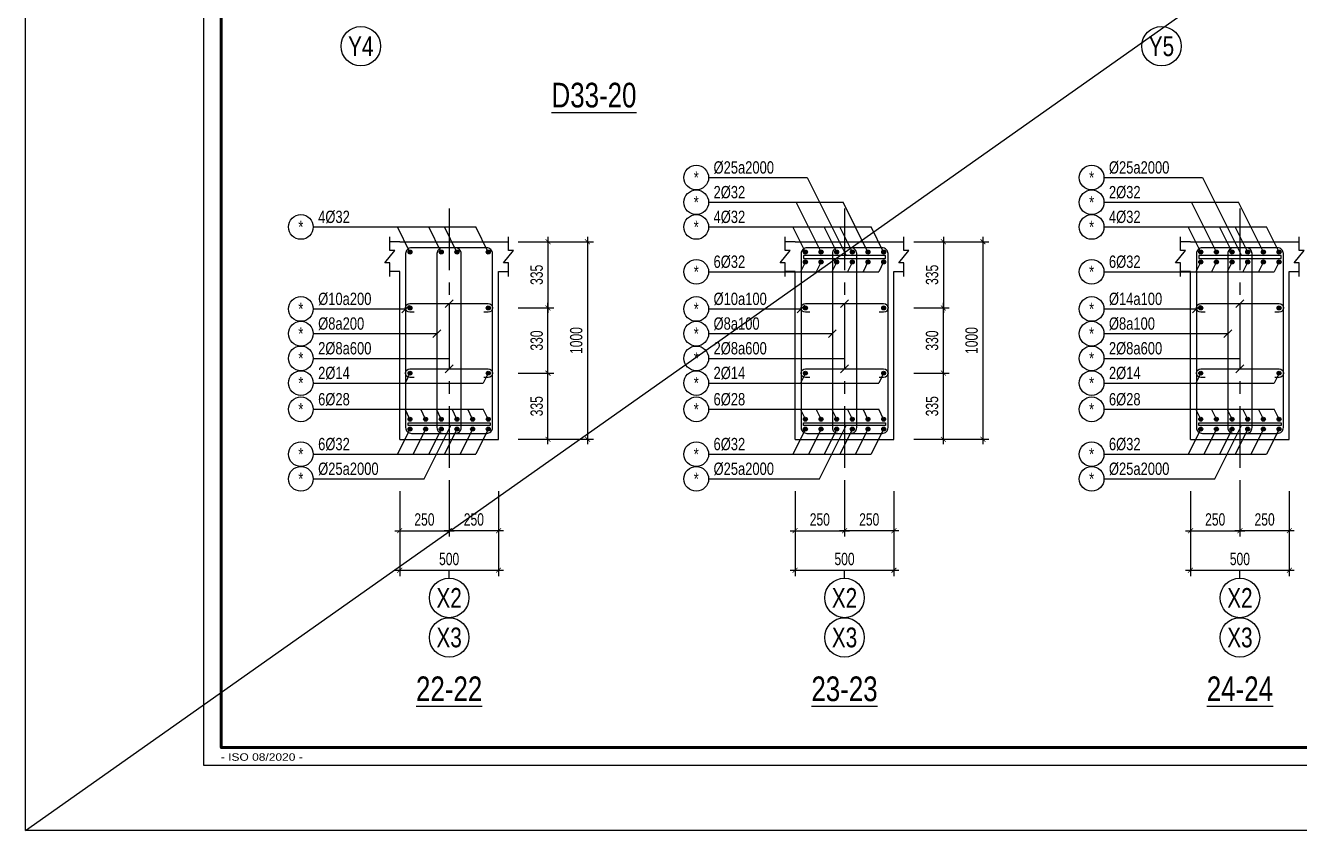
# Model space of a CAD drawing. Header units: millimetres. Extents: x -25284 to 100333, y 0 to 76881.
# Drawn here: x 0 to 12889, y 0 to 8149 of the extents above; entities that cross this region are included whole.
import ezdxf
from ezdxf.enums import TextEntityAlignment as Align

# ---------------------------------------------------------------- set-up
doc = ezdxf.new("R2010")
doc.units = ezdxf.units.MM
doc.header["$LTSCALE"] = 500
doc.header["$MEASUREMENT"] = 0
doc.linetypes.add('CENTER', pattern=[2, 1.25, -0.25, 0.25, -0.25])
for name, color, linetype in [('CDC -TEXT KHUNG', 7, 'Continuous'), ('CDC-KHUNGTEN', 7, 'Continuous'), ('KCS_AXIS_SUB', 5, 'CENTER'), ('KCS_BORDER', 3, 'Continuous'), ('KCS_CHI', 1, 'Continuous'), ('KCS_DIM', 1, 'Continuous'), ('KCS_SNODE', 6, 'Continuous'), ('KCS_STEEL', 4, 'Continuous'), ('KCS_TEXT', 2, 'Continuous'), ('KCS_TEXT_TCK', 3, 'Continuous'), ('KCS_TEXT_TK', 2, 'Continuous'), ('KCS_TEXT_TMCS', 4, 'Continuous')]:
    doc.layers.add(name, color=color, linetype=linetype)
doc.layers.add('KCS_Plotter', color=11, linetype='Continuous', plot=False)
doc.styles.add('KCS_BIGTEXT', font='arial.ttf', dxfattribs={"width": 0.75})
doc.styles.add('KCS_SMTEXT', font='arial.ttf', dxfattribs={"width": 0.7})
doc.styles.add('KT CDC', font='arial.ttf', dxfattribs={"width": 0.85, "height": 200})
doc.dimstyles.new('KCS_DIM50_25', dxfattribs={"dimtxt": 125, "dimasz": 50, "dimexe": 60, "dimexo": 0, "dimgap": 50, "dimtad": 1, "dimdec": 0, "dimlfac": 0.5, "dimzin": 13, "dimdsep": 46, "dimtxsty": 'KCS_SMTEXT', "dimblk": 'ARCHTICK', "dimblk1": 'ARCHTICK', "dimcen": 0, "dimdle": 50, "dimclrd": 1, "dimclre": 1, "dimclrt": 2, "dimadec": 0, "dimazin": 0, "dimtfac": 1, "dimtdec": 0, "dimtix": 1, "dimtmove": 2, "dimatfit": 3, "dimfxl": 1, "dimtolj": 1, "dimtzin": 13, "dimarcsym": 0})

# ---------------------------------------------------------------- blocks, each defined once
blk = doc.blocks.new('_ArchTick')
at = {"color": 0, "linetype": 'ByBlock', "const_width": 0.15}
blk.add_lwpolyline([(-0.5, -0.5), (0.5, 0.5)], dxfattribs=at)
blk = doc.blocks.new('*D577')
at = {"layer": 'Defpoints', "color": 0, "transparency": 16777216}
for p in [(3786, 3435), (4286, 3435), (4286, 3035)]:
    blk.add_point(p, dxfattribs=at)
at = {"layer": 'KCS_DIM', "color": 1, "lineweight": -2, "transparency": 16777216}
for p, q in [((3786, 3435), (3786, 2975)), ((4286, 3435), (4286, 2975)), ((3736, 3035), (4336, 3035))]:
    blk.add_line(p, q, dxfattribs=at)
at = {"layer": 'KCS_DIM', "color": 1, "lineweight": -2, "transparency": 16777216, "xscale": 50, "yscale": 50, "zscale": 50, "rotation": 180}
blk.add_blockref('_ArchTick', (3786, 3035), dxfattribs=at)
at = {"layer": 'KCS_DIM', "color": 1, "lineweight": -2, "transparency": 16777216, "xscale": 50, "yscale": 50, "zscale": 50}
blk.add_blockref('_ArchTick', (4286, 3035), dxfattribs=at)
at = {"layer": 'KCS_DIM', "color": 2, "transparency": 16777216, "insert": (4036, 3148), "char_height": 125, "attachment_point": 5, "style": 'KCS_SMTEXT'}
blk.add_mtext('\\A1;250', dxfattribs=at)
blk = doc.blocks.new('*D578')
at = {"layer": 'Defpoints', "color": 0, "transparency": 16777216}
for p in [(4286, 3435), (4786, 3435), (4286, 3035)]:
    blk.add_point(p, dxfattribs=at)
at = {"layer": 'KCS_DIM', "color": 1, "lineweight": -2, "transparency": 16777216}
for p, q in [((4286, 3435), (4286, 2975)), ((4786, 3435), (4786, 2975)), ((4836, 3035), (4236, 3035))]:
    blk.add_line(p, q, dxfattribs=at)
at = {"layer": 'KCS_DIM', "color": 1, "lineweight": -2, "transparency": 16777216, "xscale": 50, "yscale": 50, "zscale": 50, "rotation": 180}
blk.add_blockref('_ArchTick', (4286, 3035), dxfattribs=at)
at = {"layer": 'KCS_DIM', "color": 1, "lineweight": -2, "transparency": 16777216, "xscale": 50, "yscale": 50, "zscale": 50}
blk.add_blockref('_ArchTick', (4786, 3035), dxfattribs=at)
at = {"layer": 'KCS_DIM', "color": 2, "transparency": 16777216, "insert": (4536, 3148), "char_height": 125, "attachment_point": 5, "style": 'KCS_SMTEXT'}
blk.add_mtext('\\A1;250', dxfattribs=at)
blk = doc.blocks.new('*D579')
at = {"layer": 'Defpoints', "color": 0, "transparency": 16777216}
for p in [(3786, 3435), (4786, 3435), (4786, 2635)]:
    blk.add_point(p, dxfattribs=at)
at = {"layer": 'KCS_DIM', "color": 1, "lineweight": -2, "transparency": 16777216}
for p, q in [((3786, 3435), (3786, 2575)), ((4786, 3435), (4786, 2575)), ((3736, 2635), (4836, 2635))]:
    blk.add_line(p, q, dxfattribs=at)
at = {"layer": 'KCS_DIM', "color": 1, "lineweight": -2, "transparency": 16777216, "xscale": 50, "yscale": 50, "zscale": 50, "rotation": 180}
blk.add_blockref('_ArchTick', (3786, 2635), dxfattribs=at)
at = {"layer": 'KCS_DIM', "color": 1, "lineweight": -2, "transparency": 16777216, "xscale": 50, "yscale": 50, "zscale": 50}
blk.add_blockref('_ArchTick', (4786, 2635), dxfattribs=at)
at = {"layer": 'KCS_DIM', "color": 2, "transparency": 16777216, "insert": (4286, 2748), "char_height": 125, "attachment_point": 5, "style": 'KCS_SMTEXT'}
blk.add_mtext('\\A1;500', dxfattribs=at)
blk = doc.blocks.new('*D580')
at = {"layer": 'Defpoints', "color": 0, "transparency": 16777216}
for p in [(4986, 5290), (5286, 5290), (4986, 4630)]:
    blk.add_point(p, dxfattribs=at)
at = {"layer": 'KCS_DIM', "color": 1, "lineweight": -2, "transparency": 16777216}
for p, q in [((4986, 5290), (5346, 5290)), ((5286, 4580), (5286, 5340)), ((4986, 4630), (5346, 4630))]:
    blk.add_line(p, q, dxfattribs=at)
at = {"layer": 'KCS_DIM', "color": 1, "lineweight": -2, "transparency": 16777216, "xscale": 50, "yscale": 50, "zscale": 50}
for p, rotation in [((5286, 5290), 90), ((5286, 4630), 270)]:
    blk.add_blockref('_ArchTick', p, dxfattribs=dict(at, rotation=rotation))
at = {"layer": 'KCS_DIM', "color": 2, "transparency": 16777216, "insert": (5172, 4960), "char_height": 125, "attachment_point": 5, "rotation": 90, "style": 'KCS_SMTEXT'}
blk.add_mtext('\\A1;330', dxfattribs=at)
blk = doc.blocks.new('*D581')
at = {"layer": 'Defpoints', "color": 0, "transparency": 16777216}
for p in [(4986, 5960), (4986, 5290), (5286, 5290)]:
    blk.add_point(p, dxfattribs=at)
at = {"layer": 'KCS_DIM', "color": 1, "lineweight": -2, "transparency": 16777216}
for p, q in [((4986, 5960), (5346, 5960)), ((5286, 6010), (5286, 5240)), ((4986, 5290), (5346, 5290))]:
    blk.add_line(p, q, dxfattribs=at)
at = {"layer": 'KCS_DIM', "color": 1, "lineweight": -2, "transparency": 16777216, "xscale": 50, "yscale": 50, "zscale": 50}
for p, rotation in [((5286, 5960), 90), ((5286, 5290), 270)]:
    blk.add_blockref('_ArchTick', p, dxfattribs=dict(at, rotation=rotation))
at = {"layer": 'KCS_DIM', "color": 2, "transparency": 16777216, "insert": (5172, 5625), "char_height": 125, "attachment_point": 5, "rotation": 90, "style": 'KCS_SMTEXT'}
blk.add_mtext('\\A1;335', dxfattribs=at)
blk = doc.blocks.new('*D582')
at = {"layer": 'Defpoints', "color": 0, "transparency": 16777216}
for p in [(4986, 4630), (5286, 4630), (4986, 3960)]:
    blk.add_point(p, dxfattribs=at)
at = {"layer": 'KCS_DIM', "color": 1, "lineweight": -2, "transparency": 16777216}
for p, q in [((5286, 3910), (5286, 4680)), ((4986, 4630), (5346, 4630)), ((4986, 3960), (5346, 3960))]:
    blk.add_line(p, q, dxfattribs=at)
at = {"layer": 'KCS_DIM', "color": 1, "lineweight": -2, "transparency": 16777216, "xscale": 50, "yscale": 50, "zscale": 50}
for p, rotation in [((5286, 4630), 90), ((5286, 3960), 270)]:
    blk.add_blockref('_ArchTick', p, dxfattribs=dict(at, rotation=rotation))
at = {"layer": 'KCS_DIM', "color": 2, "transparency": 16777216, "insert": (5172, 4295), "char_height": 125, "attachment_point": 5, "rotation": 90, "style": 'KCS_SMTEXT'}
blk.add_mtext('\\A1;335', dxfattribs=at)
blk = doc.blocks.new('*D583')
at = {"layer": 'Defpoints', "color": 0, "transparency": 16777216}
for p in [(4986, 5960), (4986, 3960), (5686, 3960)]:
    blk.add_point(p, dxfattribs=at)
at = {"layer": 'KCS_DIM', "color": 1, "lineweight": -2, "transparency": 16777216}
for p, q in [((4986, 5960), (5746, 5960)), ((5686, 6010), (5686, 3910)), ((4986, 3960), (5746, 3960))]:
    blk.add_line(p, q, dxfattribs=at)
at = {"layer": 'KCS_DIM', "color": 1, "lineweight": -2, "transparency": 16777216, "xscale": 50, "yscale": 50, "zscale": 50}
for p, rotation in [((5686, 5960), 90), ((5686, 3960), 270)]:
    blk.add_blockref('_ArchTick', p, dxfattribs=dict(at, rotation=rotation))
at = {"layer": 'KCS_DIM', "color": 2, "transparency": 16777216, "insert": (5572, 4960), "char_height": 125, "attachment_point": 5, "rotation": 90, "style": 'KCS_SMTEXT'}
blk.add_mtext('\\A1;1000', dxfattribs=at)
blk = doc.blocks.new('KCS_SNODE')
at = {"layer": 'KCS_SNODE'}
blk.add_hatch(color=256, dxfattribs=at).paths.add_polyline_path([(-10, 0, 1), (10, 0, 1)])
blk.add_circle((0, 0), 10, dxfattribs=at)
blk = doc.blocks.new('*D584')
at = {"layer": 'Defpoints', "color": 0, "transparency": 16777216}
for p in [(7786, 3435), (8286, 3435), (8286, 3035)]:
    blk.add_point(p, dxfattribs=at)
at = {"layer": 'KCS_DIM', "color": 1, "lineweight": -2, "transparency": 16777216}
for p, q in [((7786, 3435), (7786, 2975)), ((8286, 3435), (8286, 2975)), ((7736, 3035), (8336, 3035))]:
    blk.add_line(p, q, dxfattribs=at)
at = {"layer": 'KCS_DIM', "color": 1, "lineweight": -2, "transparency": 16777216, "xscale": 50, "yscale": 50, "zscale": 50, "rotation": 180}
blk.add_blockref('_ArchTick', (7786, 3035), dxfattribs=at)
at = {"layer": 'KCS_DIM', "color": 1, "lineweight": -2, "transparency": 16777216, "xscale": 50, "yscale": 50, "zscale": 50}
blk.add_blockref('_ArchTick', (8286, 3035), dxfattribs=at)
at = {"layer": 'KCS_DIM', "color": 2, "transparency": 16777216, "insert": (8036, 3148), "char_height": 125, "attachment_point": 5, "style": 'KCS_SMTEXT'}
blk.add_mtext('\\A1;250', dxfattribs=at)
blk = doc.blocks.new('*D585')
at = {"layer": 'Defpoints', "color": 0, "transparency": 16777216}
for p in [(8286, 3435), (8786, 3435), (8286, 3035)]:
    blk.add_point(p, dxfattribs=at)
at = {"layer": 'KCS_DIM', "color": 1, "lineweight": -2, "transparency": 16777216}
for p, q in [((8286, 3435), (8286, 2975)), ((8786, 3435), (8786, 2975)), ((8836, 3035), (8236, 3035))]:
    blk.add_line(p, q, dxfattribs=at)
at = {"layer": 'KCS_DIM', "color": 1, "lineweight": -2, "transparency": 16777216, "xscale": 50, "yscale": 50, "zscale": 50, "rotation": 180}
blk.add_blockref('_ArchTick', (8286, 3035), dxfattribs=at)
at = {"layer": 'KCS_DIM', "color": 1, "lineweight": -2, "transparency": 16777216, "xscale": 50, "yscale": 50, "zscale": 50}
blk.add_blockref('_ArchTick', (8786, 3035), dxfattribs=at)
at = {"layer": 'KCS_DIM', "color": 2, "transparency": 16777216, "insert": (8536, 3148), "char_height": 125, "attachment_point": 5, "style": 'KCS_SMTEXT'}
blk.add_mtext('\\A1;250', dxfattribs=at)
blk = doc.blocks.new('*D586')
at = {"layer": 'Defpoints', "color": 0, "transparency": 16777216}
for p in [(7786, 3435), (8786, 3435), (8786, 2635)]:
    blk.add_point(p, dxfattribs=at)
at = {"layer": 'KCS_DIM', "color": 1, "lineweight": -2, "transparency": 16777216}
for p, q in [((7786, 3435), (7786, 2575)), ((8786, 3435), (8786, 2575)), ((7736, 2635), (8836, 2635))]:
    blk.add_line(p, q, dxfattribs=at)
at = {"layer": 'KCS_DIM', "color": 1, "lineweight": -2, "transparency": 16777216, "xscale": 50, "yscale": 50, "zscale": 50, "rotation": 180}
blk.add_blockref('_ArchTick', (7786, 2635), dxfattribs=at)
at = {"layer": 'KCS_DIM', "color": 1, "lineweight": -2, "transparency": 16777216, "xscale": 50, "yscale": 50, "zscale": 50}
blk.add_blockref('_ArchTick', (8786, 2635), dxfattribs=at)
at = {"layer": 'KCS_DIM', "color": 2, "transparency": 16777216, "insert": (8286, 2748), "char_height": 125, "attachment_point": 5, "style": 'KCS_SMTEXT'}
blk.add_mtext('\\A1;500', dxfattribs=at)
blk = doc.blocks.new('*D587')
at = {"layer": 'Defpoints', "color": 0, "transparency": 16777216}
for p in [(8986, 5290), (9286, 5290), (8986, 4630)]:
    blk.add_point(p, dxfattribs=at)
at = {"layer": 'KCS_DIM', "color": 1, "lineweight": -2, "transparency": 16777216}
for p, q in [((8986, 5290), (9346, 5290)), ((9286, 4580), (9286, 5340)), ((8986, 4630), (9346, 4630))]:
    blk.add_line(p, q, dxfattribs=at)
at = {"layer": 'KCS_DIM', "color": 1, "lineweight": -2, "transparency": 16777216, "xscale": 50, "yscale": 50, "zscale": 50}
for p, rotation in [((9286, 5290), 90), ((9286, 4630), 270)]:
    blk.add_blockref('_ArchTick', p, dxfattribs=dict(at, rotation=rotation))
at = {"layer": 'KCS_DIM', "color": 2, "transparency": 16777216, "insert": (9172, 4960), "char_height": 125, "attachment_point": 5, "rotation": 90, "style": 'KCS_SMTEXT'}
blk.add_mtext('\\A1;330', dxfattribs=at)
blk = doc.blocks.new('*D588')
at = {"layer": 'Defpoints', "color": 0, "transparency": 16777216}
for p in [(8986, 5960), (8986, 5290), (9286, 5290)]:
    blk.add_point(p, dxfattribs=at)
at = {"layer": 'KCS_DIM', "color": 1, "lineweight": -2, "transparency": 16777216}
for p, q in [((8986, 5960), (9346, 5960)), ((9286, 6010), (9286, 5240)), ((8986, 5290), (9346, 5290))]:
    blk.add_line(p, q, dxfattribs=at)
at = {"layer": 'KCS_DIM', "color": 1, "lineweight": -2, "transparency": 16777216, "xscale": 50, "yscale": 50, "zscale": 50}
for p, rotation in [((9286, 5960), 90), ((9286, 5290), 270)]:
    blk.add_blockref('_ArchTick', p, dxfattribs=dict(at, rotation=rotation))
at = {"layer": 'KCS_DIM', "color": 2, "transparency": 16777216, "insert": (9172, 5625), "char_height": 125, "attachment_point": 5, "rotation": 90, "style": 'KCS_SMTEXT'}
blk.add_mtext('\\A1;335', dxfattribs=at)
blk = doc.blocks.new('*D589')
at = {"layer": 'Defpoints', "color": 0, "transparency": 16777216}
for p in [(8986, 4630), (9286, 4630), (8986, 3960)]:
    blk.add_point(p, dxfattribs=at)
at = {"layer": 'KCS_DIM', "color": 1, "lineweight": -2, "transparency": 16777216}
for p, q in [((9286, 3910), (9286, 4680)), ((8986, 4630), (9346, 4630)), ((8986, 3960), (9346, 3960))]:
    blk.add_line(p, q, dxfattribs=at)
at = {"layer": 'KCS_DIM', "color": 1, "lineweight": -2, "transparency": 16777216, "xscale": 50, "yscale": 50, "zscale": 50}
for p, rotation in [((9286, 4630), 90), ((9286, 3960), 270)]:
    blk.add_blockref('_ArchTick', p, dxfattribs=dict(at, rotation=rotation))
at = {"layer": 'KCS_DIM', "color": 2, "transparency": 16777216, "insert": (9172, 4295), "char_height": 125, "attachment_point": 5, "rotation": 90, "style": 'KCS_SMTEXT'}
blk.add_mtext('\\A1;335', dxfattribs=at)
blk = doc.blocks.new('*D590')
at = {"layer": 'Defpoints', "color": 0, "transparency": 16777216}
for p in [(8986, 5960), (8986, 3960), (9686, 3960)]:
    blk.add_point(p, dxfattribs=at)
at = {"layer": 'KCS_DIM', "color": 1, "lineweight": -2, "transparency": 16777216}
for p, q in [((8986, 5960), (9746, 5960)), ((9686, 6010), (9686, 3910)), ((8986, 3960), (9746, 3960))]:
    blk.add_line(p, q, dxfattribs=at)
at = {"layer": 'KCS_DIM', "color": 1, "lineweight": -2, "transparency": 16777216, "xscale": 50, "yscale": 50, "zscale": 50}
for p, rotation in [((9686, 5960), 90), ((9686, 3960), 270)]:
    blk.add_blockref('_ArchTick', p, dxfattribs=dict(at, rotation=rotation))
at = {"layer": 'KCS_DIM', "color": 2, "transparency": 16777216, "insert": (9572, 4960), "char_height": 125, "attachment_point": 5, "rotation": 90, "style": 'KCS_SMTEXT'}
blk.add_mtext('\\A1;1000', dxfattribs=at)
blk = doc.blocks.new('*D591')
at = {"layer": 'Defpoints', "color": 0, "transparency": 16777216}
for p in [(11786, 3435), (12286, 3435), (12286, 3035)]:
    blk.add_point(p, dxfattribs=at)
at = {"layer": 'KCS_DIM', "color": 1, "lineweight": -2, "transparency": 16777216}
for p, q in [((11786, 3435), (11786, 2975)), ((12286, 3435), (12286, 2975)), ((11736, 3035), (12336, 3035))]:
    blk.add_line(p, q, dxfattribs=at)
at = {"layer": 'KCS_DIM', "color": 1, "lineweight": -2, "transparency": 16777216, "xscale": 50, "yscale": 50, "zscale": 50, "rotation": 180}
blk.add_blockref('_ArchTick', (11786, 3035), dxfattribs=at)
at = {"layer": 'KCS_DIM', "color": 1, "lineweight": -2, "transparency": 16777216, "xscale": 50, "yscale": 50, "zscale": 50}
blk.add_blockref('_ArchTick', (12286, 3035), dxfattribs=at)
at = {"layer": 'KCS_DIM', "color": 2, "transparency": 16777216, "insert": (12036, 3148), "char_height": 125, "attachment_point": 5, "style": 'KCS_SMTEXT'}
blk.add_mtext('\\A1;250', dxfattribs=at)
blk = doc.blocks.new('*D592')
at = {"layer": 'Defpoints', "color": 0, "transparency": 16777216}
for p in [(12286, 3435), (12786, 3435), (12286, 3035)]:
    blk.add_point(p, dxfattribs=at)
at = {"layer": 'KCS_DIM', "color": 1, "lineweight": -2, "transparency": 16777216}
for p, q in [((12286, 3435), (12286, 2975)), ((12786, 3435), (12786, 2975)), ((12836, 3035), (12236, 3035))]:
    blk.add_line(p, q, dxfattribs=at)
at = {"layer": 'KCS_DIM', "color": 1, "lineweight": -2, "transparency": 16777216, "xscale": 50, "yscale": 50, "zscale": 50, "rotation": 180}
blk.add_blockref('_ArchTick', (12286, 3035), dxfattribs=at)
at = {"layer": 'KCS_DIM', "color": 1, "lineweight": -2, "transparency": 16777216, "xscale": 50, "yscale": 50, "zscale": 50}
blk.add_blockref('_ArchTick', (12786, 3035), dxfattribs=at)
at = {"layer": 'KCS_DIM', "color": 2, "transparency": 16777216, "insert": (12536, 3148), "char_height": 125, "attachment_point": 5, "style": 'KCS_SMTEXT'}
blk.add_mtext('\\A1;250', dxfattribs=at)
blk = doc.blocks.new('*D593')
at = {"layer": 'Defpoints', "color": 0, "transparency": 16777216}
for p in [(11786, 3435), (12786, 3435), (12786, 2635)]:
    blk.add_point(p, dxfattribs=at)
at = {"layer": 'KCS_DIM', "color": 1, "lineweight": -2, "transparency": 16777216}
for p, q in [((11786, 3435), (11786, 2575)), ((12786, 3435), (12786, 2575)), ((11736, 2635), (12836, 2635))]:
    blk.add_line(p, q, dxfattribs=at)
at = {"layer": 'KCS_DIM', "color": 1, "lineweight": -2, "transparency": 16777216, "xscale": 50, "yscale": 50, "zscale": 50, "rotation": 180}
blk.add_blockref('_ArchTick', (11786, 2635), dxfattribs=at)
at = {"layer": 'KCS_DIM', "color": 1, "lineweight": -2, "transparency": 16777216, "xscale": 50, "yscale": 50, "zscale": 50}
blk.add_blockref('_ArchTick', (12786, 2635), dxfattribs=at)
at = {"layer": 'KCS_DIM', "color": 2, "transparency": 16777216, "insert": (12286, 2748), "char_height": 125, "attachment_point": 5, "style": 'KCS_SMTEXT'}
blk.add_mtext('\\A1;500', dxfattribs=at)
blk = doc.blocks.new('Khung tên chuẩn')
at = {"layer": 'CDC-KHUNGTEN', "color": 8}
blk.add_lwpolyline([(75096, 1100), (83000, 1100), (83000, 58300), (3000, 58300), (3000, 1100), (75096, 1100)], dxfattribs=at)
at = {"layer": 'CDC-KHUNGTEN', "color": 255, "lineweight": 60}
blk.add_lwpolyline([(74900, 1400), (74900, 58000), (3300, 58000), (3300, 1400), (74900, 1400)], close=True, dxfattribs=at)
at = {"layer": 'Defpoints', "color": 1, "ltscale": 0.2}
blk.add_lwpolyline([(0, 0), (0, 59400), (84100, 59400), (84100, 0), (0, 0)], close=True, dxfattribs=at)
at = {"layer": 'CDC -TEXT KHUNG', "color": 6, "style": 'KT CDC', "width": 1.15}
blk.add_text('- ISO 08/2020 -', height=125.69, dxfattribs=at).set_placement((3294, 1177))

msp = doc.modelspace()

# ---------------------------------------------------------------- linework, layer by layer
at = {"layer": 'KCS_AXIS_SUB'}
for p, q in [((4285.9, 6297.1), (4285.9, 3434.6)), ((8285.9, 6297.1), (8285.9, 3434.6)), ((12285.9, 6297.1), (12285.9, 3434.6))]:
    msp.add_line(p, q, dxfattribs=at)
at = {"layer": 'KCS_BORDER'}
for p, q in [((3785.9, 5959.6), (3685.9, 5959.6)), ((3785.9, 5959.6), (4785.9, 5959.6)), ((4785.9, 5959.6), (4885.9, 5959.6)), ((7785.9, 5959.6), (7685.9, 5959.6)), ((7785.9, 5959.6), (8785.9, 5959.6)), ((8785.9, 5959.6), (8885.9, 5959.6)), ((11785.9, 5959.6), (11685.9, 5959.6)), ((11785.9, 5959.6), (12785.9, 5959.6)), ((12785.9, 5959.6), (12885.9, 5959.6)), ((3785.9, 5659.6), (3685.9, 5659.6)), ((3785.9, 3959.6), (3785.9, 5659.6)), ((4785.9, 3959.6), (4785.9, 5659.6)), ((4785.9, 5659.6), (4885.9, 5659.6)), ((7785.9, 5659.6), (7685.9, 5659.6)), ((7785.9, 3959.6), (7785.9, 5659.6)), ((8785.9, 3959.6), (8785.9, 5659.6)), ((8785.9, 5659.6), (8885.9, 5659.6)), ((11785.9, 5659.6), (11685.9, 5659.6)), ((11785.9, 3959.6), (11785.9, 5659.6)), ((12785.9, 3959.6), (12785.9, 5659.6)), ((12785.9, 5659.6), (12885.9, 5659.6)), ((3785.9, 3959.6), (4785.9, 3959.6)), ((7785.9, 3959.6), (8785.9, 3959.6)), ((11785.9, 3959.6), (12785.9, 3959.6))]:
    msp.add_line(p, q, dxfattribs=at)
at = {"layer": 'KCS_BORDER', "color": 1}
for points in [[(3685.9, 5609.6), (3685.9, 5747.1), (3635.9, 5747.1), (3735.9, 5872.1), (3685.9, 5872.1), (3685.9, 6009.6)], [(4885.9, 5609.6), (4885.9, 5747.1), (4835.9, 5747.1), (4935.9, 5872.1), (4885.9, 5872.1), (4885.9, 6009.6)], [(7685.9, 5609.6), (7685.9, 5747.1), (7635.9, 5747.1), (7735.9, 5872.1), (7685.9, 5872.1), (7685.9, 6009.6)], [(8885.9, 5609.6), (8885.9, 5747.1), (8835.9, 5747.1), (8935.9, 5872.1), (8885.9, 5872.1), (8885.9, 6009.6)], [(11685.9, 5609.6), (11685.9, 5747.1), (11635.9, 5747.1), (11735.9, 5872.1), (11685.9, 5872.1), (11685.9, 6009.6)], [(12885.9, 5609.6), (12885.9, 5747.1), (12835.9, 5747.1), (12935.9, 5872.1), (12885.9, 5872.1), (12885.9, 6009.6)]]:
    msp.add_lwpolyline(points, dxfattribs=at)
at = {"layer": 'KCS_CHI'}
for p, q in [((6910.9, 6609.6), (7908.9, 6609.6)), ((7908.9, 6609.6), (8303.4, 5820.6)), ((10910.9, 6609.6), (11908.9, 6609.6)), ((11908.9, 6609.6), (12303.4, 5820.6)), ((6910.9, 6359.6), (8271.5, 6359.6)), ((8048.3, 5855.6), (7796.3, 6359.6)), ((8523.5, 5855.6), (8271.5, 6359.6)), ((10910.9, 6359.6), (12271.5, 6359.6)), ((12048.3, 5855.6), (11796.3, 6359.6)), ((12523.5, 5855.6), (12271.5, 6359.6)), ((2910.9, 6109.6), (4554.9, 6109.6)), ((3889.9, 5855.6), (3762.9, 6109.6)), ((4206.7, 5855.6), (4079.7, 6109.6)), ((4365.1, 5855.6), (4238.1, 6109.6)), ((4681.9, 5855.6), (4554.9, 6109.6)), ((6910.9, 6109.6), (8554.9, 6109.6)), ((7889.9, 5855.6), (7762.9, 6109.6)), ((8206.7, 5855.6), (8079.7, 6109.6)), ((8365.1, 5855.6), (8238.1, 6109.6)), ((8681.9, 5855.6), (8554.9, 6109.6)), ((10910.9, 6109.6), (12554.9, 6109.6)), ((11889.9, 5855.6), (11762.9, 6109.6)), ((12206.7, 5855.6), (12079.7, 6109.6)), ((12365.1, 5855.6), (12238.1, 6109.6)), ((12681.9, 5855.6), (12554.9, 6109.6)), ((7889.9, 5755.6), (7839.9, 5655.6)), ((8048.3, 5755.6), (7998.3, 5655.6)), ((8206.7, 5755.6), (8156.7, 5655.6)), ((8365.1, 5755.6), (8315.1, 5655.6)), ((8523.5, 5755.6), (8473.5, 5655.6)), ((8681.9, 5755.6), (8631.9, 5655.6)), ((11889.9, 5755.6), (11839.9, 5655.6)), ((12048.3, 5755.6), (11998.3, 5655.6)), ((12206.7, 5755.6), (12156.7, 5655.6)), ((12365.1, 5755.6), (12315.1, 5655.6)), ((12523.5, 5755.6), (12473.5, 5655.6)), ((12681.9, 5755.6), (12631.9, 5655.6)), ((6910.9, 5655.6), (8631.9, 5655.6)), ((10910.9, 5655.6), (12631.9, 5655.6)), ((4285.9, 5333.6), (4285.9, 4673.6)), ((8285.9, 5333.6), (8285.9, 4673.6)), ((12285.9, 5333.6), (12285.9, 4673.6)), ((2910.9, 5279.6), (3845.9, 5279.6)), ((6910.9, 5279.6), (7845.9, 5279.6)), ((10910.9, 5279.6), (11845.9, 5279.6)), ((2910.9, 5029.6), (4162.7, 5029.6)), ((6910.9, 5029.6), (8162.7, 5029.6)), ((10910.9, 5029.6), (12162.7, 5029.6)), ((2910.9, 4779.6), (4285.9, 4779.6)), ((6910.9, 4779.6), (8285.9, 4779.6)), ((10910.9, 4779.6), (12285.9, 4779.6)), ((2910.9, 4529.6), (4631.9, 4529.6)), ((3889.9, 4629.6), (3839.9, 4529.6)), ((4681.9, 4629.6), (4631.9, 4529.6)), ((6910.9, 4529.6), (8631.9, 4529.6)), ((7889.9, 4629.6), (7839.9, 4529.6)), ((8681.9, 4629.6), (8631.9, 4529.6)), ((10910.9, 4529.6), (12631.9, 4529.6)), ((11889.9, 4629.6), (11839.9, 4529.6)), ((12681.9, 4629.6), (12631.9, 4529.6)), ((2910.9, 4263.6), (4631.9, 4263.6)), ((3889.9, 4163.6), (3839.9, 4263.6)), ((4048.3, 4163.6), (3998.3, 4263.6)), ((4206.7, 4163.6), (4156.7, 4263.6)), ((4365.1, 4163.6), (4315.1, 4263.6)), ((4523.5, 4163.6), (4473.5, 4263.6)), ((4681.9, 4163.6), (4631.9, 4263.6)), ((6910.9, 4263.6), (8631.9, 4263.6)), ((7889.9, 4163.6), (7839.9, 4263.6)), ((8048.3, 4163.6), (7998.3, 4263.6)), ((8206.7, 4163.6), (8156.7, 4263.6)), ((8365.1, 4163.6), (8315.1, 4263.6)), ((8523.5, 4163.6), (8473.5, 4263.6)), ((8681.9, 4163.6), (8631.9, 4263.6)), ((10910.9, 4263.6), (12631.9, 4263.6)), ((11889.9, 4163.6), (11839.9, 4263.6)), ((12048.3, 4163.6), (11998.3, 4263.6)), ((12206.7, 4163.6), (12156.7, 4263.6)), ((12365.1, 4163.6), (12315.1, 4263.6)), ((12523.5, 4163.6), (12473.5, 4263.6)), ((12681.9, 4163.6), (12631.9, 4263.6)), ((3889.9, 4063.6), (3762.9, 3809.6)), ((4048.3, 4063.6), (3921.3, 3809.6)), ((4033.9, 3559.6), (4303.4, 4098.6)), ((4206.7, 4063.6), (4079.7, 3809.6)), ((4365.1, 4063.6), (4238.1, 3809.6)), ((4523.5, 4063.6), (4396.5, 3809.6)), ((4681.9, 4063.6), (4554.9, 3809.6)), ((7889.9, 4063.6), (7762.9, 3809.6)), ((8048.3, 4063.6), (7921.3, 3809.6)), ((8033.9, 3559.6), (8303.4, 4098.6)), ((8206.7, 4063.6), (8079.7, 3809.6)), ((8365.1, 4063.6), (8238.1, 3809.6)), ((8523.5, 4063.6), (8396.5, 3809.6)), ((8681.9, 4063.6), (8554.9, 3809.6)), ((11889.9, 4063.6), (11762.9, 3809.6)), ((12048.3, 4063.6), (11921.3, 3809.6)), ((12033.9, 3559.6), (12303.4, 4098.6)), ((12206.7, 4063.6), (12079.7, 3809.6)), ((12365.1, 4063.6), (12238.1, 3809.6)), ((12523.5, 4063.6), (12396.5, 3809.6)), ((12681.9, 4063.6), (12554.9, 3809.6)), ((2910.9, 3809.6), (4554.9, 3809.6)), ((6910.9, 3809.6), (8554.9, 3809.6)), ((10910.9, 3809.6), (12554.9, 3809.6)), ((2910.9, 3559.6), (4033.9, 3559.6)), ((6910.9, 3559.6), (8033.9, 3559.6)), ((10910.9, 3559.6), (12033.9, 3559.6)), ((4285.9, 2554.6), (4285.9, 2634.6)), ((8285.9, 2554.6), (8285.9, 2634.6)), ((12285.9, 2554.6), (12285.9, 2634.6))]:
    msp.add_line(p, q, dxfattribs=at)
at = {"layer": 'KCS_CHI', "color": 3}
for p, q in [((3805.9, 5239.6), (3885.9, 5319.6)), ((4245.9, 5293.6), (4325.9, 5373.6)), ((7805.9, 5239.6), (7885.9, 5319.6)), ((8245.9, 5293.6), (8325.9, 5373.6)), ((11805.9, 5239.6), (11885.9, 5319.6)), ((12245.9, 5293.6), (12325.9, 5373.6)), ((4122.7, 4989.6), (4202.7, 5069.6)), ((8122.7, 4989.6), (8202.7, 5069.6)), ((12122.7, 4989.6), (12202.7, 5069.6)), ((4245.9, 4633.6), (4325.9, 4713.6)), ((8245.9, 4633.6), (8325.9, 4713.6)), ((12245.9, 4633.6), (12325.9, 4713.6))]:
    msp.add_line(p, q, dxfattribs=at)
at = {"layer": 'KCS_CHI'}
for centre in [(3392.3, 7939.3), (11492.3, 7939.3), (4285.9, 2354.6), (8285.9, 2354.6), (12285.9, 2354.6), (4285.9, 1954.6), (8285.9, 1954.6), (12285.9, 1954.6)]:
    msp.add_circle(centre, 200, dxfattribs=at)
at = {"layer": 'KCS_Plotter'}
msp.add_line((0, 0), (50460, 35640), dxfattribs=at)
at = {"layer": 'KCS_STEEL'}
for points in [[(3845.9, 5839.6), (3845.9, 4079.6, 0.4142136), (3905.9, 4019.6), (4665.9, 4019.6, 0.4142136), (4725.9, 4079.6), (4725.9, 5839.6, 0.4142136), (4665.9, 5899.6), (3905.9, 5899.6, 0.4142136), (3845.9, 5839.6)], [(4162.7, 5839.6), (4162.7, 4079.6, 0.4142136), (4222.7, 4019.6), (4349.1, 4019.6, 0.4142136), (4409.1, 4079.6), (4409.1, 5839.6, 0.4142136), (4349.1, 5899.6), (4222.7, 5899.6, 0.4142136), (4162.7, 5839.6)], [(7845.9, 5839.6), (7845.9, 4079.6, 0.4142136), (7905.9, 4019.6), (8665.9, 4019.6, 0.4142136), (8725.9, 4079.6), (8725.9, 5839.6, 0.4142136), (8665.9, 5899.6), (7905.9, 5899.6, 0.4142136), (7845.9, 5839.6)], [(8162.7, 5839.6), (8162.7, 4079.6, 0.4142136), (8222.7, 4019.6), (8349.1, 4019.6, 0.4142136), (8409.1, 4079.6), (8409.1, 5839.6, 0.4142136), (8349.1, 5899.6), (8222.7, 5899.6, 0.4142136), (8162.7, 5839.6)], [(11845.9, 5839.6), (11845.9, 4079.6, 0.4142136), (11905.9, 4019.6), (12665.9, 4019.6, 0.4142136), (12725.9, 4079.6), (12725.9, 5839.6, 0.4142136), (12665.9, 5899.6), (11905.9, 5899.6, 0.4142136), (11845.9, 5839.6)], [(12162.7, 5839.6), (12162.7, 4079.6, 0.4142136), (12222.7, 4019.6), (12349.1, 4019.6, 0.4142136), (12409.1, 4079.6), (12409.1, 5839.6, 0.4142136), (12349.1, 5899.6), (12222.7, 5899.6, 0.4142136), (12162.7, 5839.6)], [(3933.9, 5245.6), (3889.9, 5245.6, -1), (3889.9, 5333.6), (4681.9, 5333.6, -1), (4681.9, 5245.6), (4637.9, 5245.6)], [(7933.9, 5245.6), (7889.9, 5245.6, -1), (7889.9, 5333.6), (8681.9, 5333.6, -1), (8681.9, 5245.6), (8637.9, 5245.6)], [(11933.9, 5245.6), (11889.9, 5245.6, -1), (11889.9, 5333.6), (12681.9, 5333.6, -1), (12681.9, 5245.6), (12637.9, 5245.6)], [(3933.9, 4585.6), (3889.9, 4585.6, -1), (3889.9, 4673.6), (4681.9, 4673.6, -1), (4681.9, 4585.6), (4637.9, 4585.6)], [(7933.9, 4585.6), (7889.9, 4585.6, -1), (7889.9, 4673.6), (8681.9, 4673.6, -1), (8681.9, 4585.6), (8637.9, 4585.6)], [(11933.9, 4585.6), (11889.9, 4585.6, -1), (11889.9, 4673.6), (12681.9, 4673.6, -1), (12681.9, 4585.6), (12637.9, 4585.6)]]:
    msp.add_lwpolyline(points, format="xyb", dxfattribs=at)
at = {"layer": 'KCS_STEEL', "color": 5}
for points in [[(7869.9, 5820.6), (7869.9, 5790.6), (8701.9, 5790.6), (8701.9, 5820.6), (7869.9, 5820.6)], [(11869.9, 5820.6), (11869.9, 5790.6), (12701.9, 5790.6), (12701.9, 5820.6), (11869.9, 5820.6)], [(3869.9, 4098.6), (3869.9, 4128.6), (4701.9, 4128.6), (4701.9, 4098.6), (3869.9, 4098.6)], [(7869.9, 4098.6), (7869.9, 4128.6), (8701.9, 4128.6), (8701.9, 4098.6), (7869.9, 4098.6)], [(11869.9, 4098.6), (11869.9, 4128.6), (12701.9, 4128.6), (12701.9, 4098.6), (11869.9, 4098.6)]]:
    msp.add_lwpolyline(points, dxfattribs=at)
at = {"layer": 'KCS_TEXT_TK', "color": 1}
for centre in [(6785.9, 6609.6), (10785.9, 6609.6), (6785.9, 6359.6), (10785.9, 6359.6), (2785.9, 6109.6), (6785.9, 6109.6), (10785.9, 6109.6), (6785.9, 5655.6), (10785.9, 5655.6), (2785.9, 5279.6), (6785.9, 5279.6), (10785.9, 5279.6), (2785.9, 5029.6), (6785.9, 5029.6), (10785.9, 5029.6), (2785.9, 4779.6), (6785.9, 4779.6), (10785.9, 4779.6), (2785.9, 4529.6), (6785.9, 4529.6), (10785.9, 4529.6), (2785.9, 4263.6), (6785.9, 4263.6), (10785.9, 4263.6), (2785.9, 3809.6), (6785.9, 3809.6), (10785.9, 3809.6), (2785.9, 3559.6), (6785.9, 3559.6), (10785.9, 3559.6)]:
    msp.add_circle(centre, 125, dxfattribs=at)

# ---------------------------------------------------------------- block references
at = {"xscale": 0.6000000003099577, "yscale": 0.6000000003099577, "zscale": 0.6000000003099577}
msp.add_blockref('Khung tên chuẩn', (0, 0), dxfattribs=at)
at = {"layer": 'KCS_STEEL', "xscale": 2, "yscale": 2, "zscale": 2}
for p in [(3889.9, 5855.6), (4206.7, 5855.6), (4365.1, 5855.6), (4681.9, 5855.6), (7889.9, 5855.6), (8048.3, 5855.6), (8206.7, 5855.6), (8365.1, 5855.6), (8523.5, 5855.6), (8681.9, 5855.6), (11889.9, 5855.6), (12048.3, 5855.6), (12206.7, 5855.6), (12365.1, 5855.6), (12523.5, 5855.6), (12681.9, 5855.6), (7889.9, 5755.6), (8048.3, 5755.6), (8206.7, 5755.6), (8365.1, 5755.6), (8523.5, 5755.6), (8681.9, 5755.6), (11889.9, 5755.6), (12048.3, 5755.6), (12206.7, 5755.6), (12365.1, 5755.6), (12523.5, 5755.6), (12681.9, 5755.6), (3889.9, 5289.6), (4681.9, 5289.6), (7889.9, 5289.6), (8681.9, 5289.6), (11889.9, 5289.6), (12681.9, 5289.6), (3889.9, 4629.6), (4681.9, 4629.6), (7889.9, 4629.6), (8681.9, 4629.6), (11889.9, 4629.6), (12681.9, 4629.6), (3889.9, 4163.6), (4048.3, 4163.6), (4206.7, 4163.6), (4365.1, 4163.6), (4523.5, 4163.6), (4681.9, 4163.6), (7889.9, 4163.6), (8048.3, 4163.6), (8206.7, 4163.6), (8365.1, 4163.6), (8523.5, 4163.6), (8681.9, 4163.6), (11889.9, 4163.6), (12048.3, 4163.6), (12206.7, 4163.6), (12365.1, 4163.6), (12523.5, 4163.6), (12681.9, 4163.6), (3889.9, 4063.6), (4048.3, 4063.6), (4206.7, 4063.6), (4365.1, 4063.6), (4523.5, 4063.6), (4681.9, 4063.6), (7889.9, 4063.6), (8048.3, 4063.6), (8206.7, 4063.6), (8365.1, 4063.6), (8523.5, 4063.6), (8681.9, 4063.6), (11889.9, 4063.6), (12048.3, 4063.6), (12206.7, 4063.6), (12365.1, 4063.6), (12523.5, 4063.6), (12681.9, 4063.6)]:
    msp.add_blockref('KCS_SNODE', p, dxfattribs=at)

# ---------------------------------------------------------------- texts
at = {"layer": 'KCS_TEXT', "color": 4, "style": 'KCS_BIGTEXT', "width": 0.75}
for s, p in [('Y4', (3392.3, 7939.3)), ('Y5', (11492.3, 7939.3)), ('X2', (4285.9, 2354.6)), ('X2', (8285.9, 2354.6)), ('X2', (12285.9, 2354.6)), ('X3', (4285.9, 1954.6)), ('X3', (8285.9, 1954.6)), ('X3', (12285.9, 1954.6))]:
    msp.add_text(s, height=200, dxfattribs=at).set_placement(p, align=Align.MIDDLE_CENTER)
at = {"layer": 'KCS_TEXT', "style": 'KCS_SMTEXT', "width": 0.75}
for s, p in [('%%C25a2000', (6960.9, 6649.6)), ('%%C25a2000', (10960.9, 6649.6)), ('2%%c32', (6960.9, 6399.6)), ('2%%c32', (10960.9, 6399.6)), ('4%%c32', (2960.9, 6149.6)), ('4%%c32', (6960.9, 6149.6)), ('4%%c32', (10960.9, 6149.6)), ('6%%c32', (6960.9, 5695.6)), ('6%%c32', (10960.9, 5695.6)), ('%%C10a200', (2960.9, 5319.6)), ('%%C10a100', (6960.9, 5319.6)), ('%%C14a100', (10960.9, 5319.6)), ('%%C8a200', (2960.9, 5069.6)), ('%%C8a100', (6960.9, 5069.6)), ('%%C8a100', (10960.9, 5069.6)), ('2%%C8a600', (2960.9, 4819.6)), ('2%%C8a600', (6960.9, 4819.6)), ('2%%C8a600', (10960.9, 4819.6)), ('2%%c14', (2960.9, 4569.6)), ('2%%c14', (6960.9, 4569.6)), ('2%%c14', (10960.9, 4569.6)), ('6%%c28', (2960.9, 4303.6)), ('6%%c28', (6960.9, 4303.6)), ('6%%c28', (10960.9, 4303.6)), ('6%%c32', (2960.9, 3849.6)), ('6%%c32', (6960.9, 3849.6)), ('6%%c32', (10960.9, 3849.6)), ('%%C25a2000', (2960.9, 3599.6)), ('%%C25a2000', (6960.9, 3599.6)), ('%%C25a2000', (10960.9, 3599.6))]:
    msp.add_text(s, height=125, dxfattribs=at).set_placement(p)
at = {"layer": 'KCS_TEXT_TCK', "color": 4, "style": 'KCS_BIGTEXT', "width": 0.75}
msp.add_text('%%uD33-20', height=250, dxfattribs=at).set_placement((5322.1, 7319.3))
at = {"layer": 'KCS_TEXT_TK', "style": 'KCS_SMTEXT', "width": 0.75}
for p in [(6785.9, 6609.6), (10785.9, 6609.6), (6785.9, 6359.6), (10785.9, 6359.6), (2785.9, 6109.6), (6785.9, 6109.6), (10785.9, 6109.6), (6785.9, 5655.6), (10785.9, 5655.6), (2785.9, 5279.6), (6785.9, 5279.6), (10785.9, 5279.6), (2785.9, 5029.6), (6785.9, 5029.6), (10785.9, 5029.6), (2785.9, 4779.6), (6785.9, 4779.6), (10785.9, 4779.6), (2785.9, 4529.6), (6785.9, 4529.6), (10785.9, 4529.6), (2785.9, 4263.6), (6785.9, 4263.6), (10785.9, 4263.6), (2785.9, 3809.6), (6785.9, 3809.6), (10785.9, 3809.6), (2785.9, 3559.6), (6785.9, 3559.6), (10785.9, 3559.6)]:
    msp.add_text('*', height=125, dxfattribs=at).set_placement(p, align=Align.MIDDLE_CENTER)
at = {"layer": 'KCS_TEXT_TMCS', "color": 4, "style": 'KCS_SMTEXT', "width": 0.75}
for s, p in [('%%u22-22', (4285.9, 1309.6)), ('%%u23-23', (8285.9, 1309.6)), ('%%u24-24', (12285.9, 1309.6))]:
    msp.add_text(s, height=250, dxfattribs=at).set_placement(p, align=Align.CENTER)

# ---------------------------------------------------------------- dimensions: what is measured, and where the dimension line sits
at = {"layer": 'KCS_DIM'}
for base, p1, p2, picture, middle in [((5285.9, 5289.6), (4985.9, 5959.6), (4985.9, 5289.6), '*D581', (5172, 5624.6)), ((5685.9, 3959.6), (4985.9, 5959.6), (4985.9, 3959.6), '*D583', (5572, 4959.6)), ((9285.9, 5289.6), (8985.9, 5959.6), (8985.9, 5289.6), '*D588', (9172, 5624.6)), ((9685.9, 3959.6), (8985.9, 5959.6), (8985.9, 3959.6), '*D590', (9572, 4959.6)), ((5285.9, 5289.6), (4985.9, 4629.6), (4985.9, 5289.6), '*D580', (5172, 4959.6)), ((9285.9, 5289.6), (8985.9, 4629.6), (8985.9, 5289.6), '*D587', (9172, 4959.6)), ((5285.9, 4629.6), (4985.9, 3959.6), (4985.9, 4629.6), '*D582', (5172, 4294.6)), ((9285.9, 4629.6), (8985.9, 3959.6), (8985.9, 4629.6), '*D589', (9172, 4294.6))]:
    dim = msp.add_linear_dim(base=base, p1=p1, p2=p2, angle=90, dimstyle='KCS_DIM50_25', dxfattribs=at)
    dim.commit()
    dim.dimension.update_dxf_attribs({"geometry": picture, "text_midpoint": middle})
for base, p1, p2, picture, middle in [((4285.9, 3034.6), (3785.9, 3434.6), (4285.9, 3434.6), '*D577', (4035.9, 3148.4)), ((4785.9, 2634.6), (3785.9, 3434.6), (4785.9, 3434.6), '*D579', (4285.9, 2748.4)), ((4285.9, 3034.6), (4785.9, 3434.6), (4285.9, 3434.6), '*D578', (4535.9, 3148.4)), ((8285.9, 3034.6), (7785.9, 3434.6), (8285.9, 3434.6), '*D584', (8035.9, 3148.4)), ((8785.9, 2634.6), (7785.9, 3434.6), (8785.9, 3434.6), '*D586', (8285.9, 2748.4)), ((8285.9, 3034.6), (8785.9, 3434.6), (8285.9, 3434.6), '*D585', (8535.9, 3148.4)), ((12285.9, 3034.6), (11785.9, 3434.6), (12285.9, 3434.6), '*D591', (12035.9, 3148.4)), ((12785.9, 2634.6), (11785.9, 3434.6), (12785.9, 3434.6), '*D593', (12285.9, 2748.4)), ((12285.9, 3034.6), (12785.9, 3434.6), (12285.9, 3434.6), '*D592', (12535.9, 3148.4))]:
    dim = msp.add_linear_dim(base=base, p1=p1, p2=p2, dimstyle='KCS_DIM50_25', dxfattribs=at)
    dim.commit()
    dim.dimension.update_dxf_attribs({"geometry": picture, "text_midpoint": middle})

doc.saveas('drawing.dxf')
